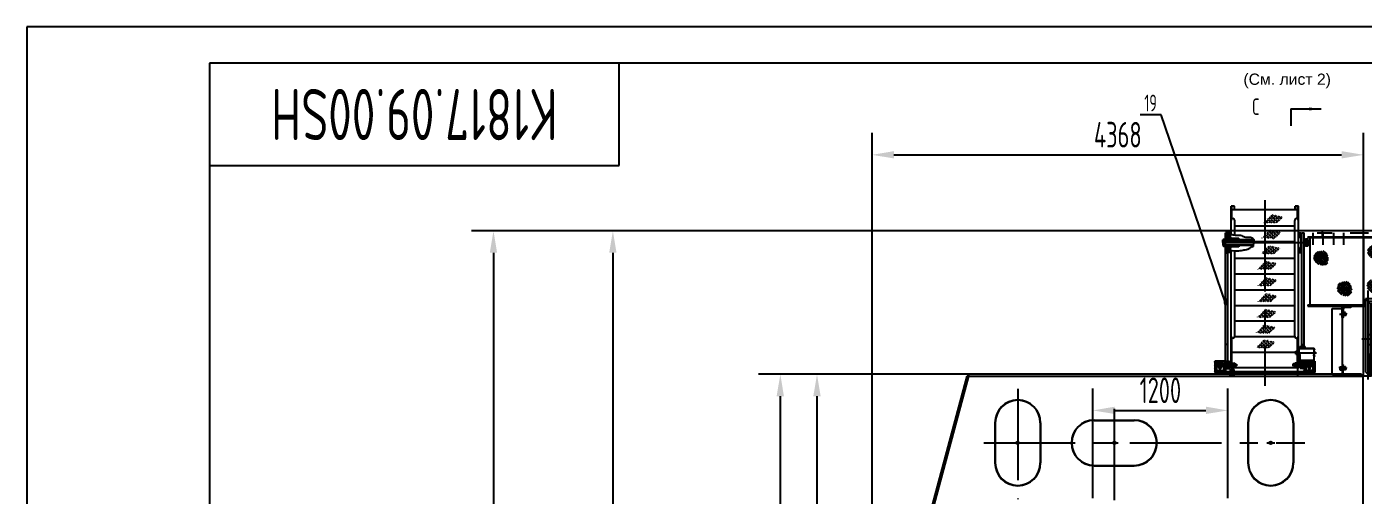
# Model space of a CAD drawing. Header units: millimetres. Extents: x 0 to 27300, y -12741 to 19305.
# Drawn here: x 0 to 11877, y 15140 to 19305 of the extents above; entities that cross this region are included whole.
import ezdxf
from ezdxf.enums import TextEntityAlignment as Align

# ---------------------------------------------------------------- set-up
doc = ezdxf.new("R2010")
doc.units = ezdxf.units.MM
doc.header["$LTSCALE"] = 650
doc.linetypes.add('F', pattern=[0.75, 0.5, -0.25])
doc.linetypes.add('G', pattern=[2, 1.25, -0.25, 0.25, -0.25])
for name, color, linetype in [('01', 7, 'Continuous'), ('02', 1, 'Continuous'), ('02C', 3, 'Continuous'), ('04', 2, 'F'), ('05', 4, 'G'), ('08', 1, 'Continuous'), ('11', 3, 'Continuous')]:
    doc.layers.add(name, color=color, linetype=linetype)
doc.layers.get('04').off()
doc.styles.get("Standard").update_dxf_attribs({"font": 'isocp', "width": 0.707, "bigfont": 'intecad.shx'})
doc.dimstyles.new('INTE', dxfattribs={"dimscale": 65, "dimtxt": 3.5, "dimasz": 3, "dimexe": 3, "dimexo": 0, "dimgap": 1, "dimtad": 1, "dimdsep": 46, "dimtxsty": 'Standard', "dimcen": 0, "dimclrd": 1, "dimclre": 1, "dimclrt": 3, "dimadec": 0, "dimazin": 0, "dimtfac": 1, "dimtmove": 0, "dimatfit": 0, "dimfxl": 1, "dimarcsym": 0})
pattern_1 = [(225, (3993.992, 23813.4416), (-5.388154, 5.388154), [])]
pattern_2 = [(225, (3993.9916, 23813.4416), (-3.5921024, 3.5921024), [])]
pattern_3 = [(315, (3993.9916, 23813.4416), (-1.7960512, -1.7960512), [])]
pattern_4 = [(315, (3993.9916, 23813.4416), (-2.6940768, -2.6940768), [])]
pattern_5 = [(225, (3993.992, 23813.442), (-8.980256, 8.980256), [])]

# ---------------------------------------------------------------- blocks, each defined once
blk = doc.blocks.new('*D422')
at = {"layer": '08', "color": 1, "lineweight": -2}
for p, q in [((8369, 16215), (6502, 16215)), ((6697, 7005), (6697, 16020)), ((8369, 6810), (6502, 6810))]:
    blk.add_line(p, q, dxfattribs=at)
at = {"layer": '08', "color": 1}
for points in [[(6664, 16020), (6729, 16020), (6697, 16215)], [(6664, 7005), (6729, 7005), (6697, 6810)]]:
    blk.add_solid(points, dxfattribs=at)
at = {"layer": 'Defpoints', "color": 0}
for p in [(6697, 16215), (8369, 16215), (8369, 6810)]:
    blk.add_point(p, dxfattribs=at)
at = {"layer": '08', "color": 3, "insert": (6518, 11513), "char_height": 227.5, "attachment_point": 5, "rotation": 90}
blk.add_mtext('9405', dxfattribs=at)
blk = doc.blocks.new('A$C78D047BC')
at = {"ltscale": 1.5}
for p, q in [((0, 33), (127, 33)), ((0, 33), (0, 22)), ((127, 33), (127, 22))]:
    blk.add_line(p, q, dxfattribs=at)
blk = doc.blocks.new('A$C2A0545B7')
at = {"layer": '05', "color": 4, "linetype": 'G'}
blk.add_line((63, 110), (63, 0), dxfattribs=at)
blk.add_blockref('A$C78D047BC', (0, 53))
blk = doc.blocks.new('1116d')
for p, q in [((14277, 9680), (14277, 10276)), ((14320, 9637), (14320, 10276)), ((13215, 9680), (14277, 9680)), ((13215, 9637), (14320, 9637)), ((14320, 9637), (14277, 9680))]:
    blk.add_line(p, q)
at = {"layer": '01', "color": 7, "linetype": 'Continuous'}
for centre, start, end in [((14299, 10276), 0, 180), ((13215, 9659), 90, 270)]:
    blk.add_arc(centre, 21.1, start, end, dxfattribs=at)
at = {"layer": '05', "color": 4, "linetype": 'G'}
for p, q in [((14299, 9561), (14299, 10352)), ((13164, 9659), (14349, 9659)), ((13536, 9714), (13536, 9604)), ((14171, 9714), (14171, 9604))]:
    blk.add_line(p, q, dxfattribs=at)
for p in [(13473, 9658), (14108, 9658)]:
    blk.add_blockref('A$C78D047BC', p)
at = {"layer": '01', "color": 7, "linetype": 'Continuous', "rotation": 90}
blk.add_blockref('A$C2A0545B7', (14353, 9932), dxfattribs=at)
blk = doc.blocks.new('A$C20E85FB4')
at = {"layer": '02', "linetype": 'Continuous', "ltscale": 0.8}
h = blk.add_hatch(dxfattribs=at)
h.set_pattern_fill('ANSI37', color=1, scale=10, style=0)
h.set_pattern_definition([(45, (-11288.267, -1206.898), (-22.45064, 22.45064), []), (135, (-11288.267, -1206.898), (-22.45064, -22.45064), [])])
edge = h.paths.add_edge_path()
edge.add_spline(control_points=[(-3, 135), (2, 175), (18, 299), (289, 230), (252, 29), (146, 8), (52, -12), (19, 59), (5, 103), (-1, 126), (-3, 135)], knot_values=[0, 0, 0, 0, 107.226623, 332.783515, 469.925804, 564.431844, 645.860592, 719.225168, 762.115824, 790.07632, 790.07632, 790.07632, 790.07632], degree=3, periodic=0)
blk = doc.blocks.new('A$C3967371B')
at = {"layer": '04', "xscale": 0.5, "yscale": 0.5, "zscale": 0.5}
blk.add_blockref('A$C20E85FB4', (0, 0), dxfattribs=at)
blk = doc.blocks.new('A$C1FC16D5F')
at = {"layer": '01', "color": 7, "linetype": 'Continuous', "ltscale": 0.8}
for p, q in [((14, 193), (24, 203)), ((14, 193), (14, 190)), ((26, 203), (24, 203)), ((26, 203), (26, 190)), ((32, 203), (34, 203)), ((32, 203), (32, 190)), ((44, 193), (34, 203)), ((44, 193), (44, 190)), ((44, 190), (44, 0)), ((32, 0), (44, 0))]:
    blk.add_line(p, q, dxfattribs=at)
at = {"layer": '05', "color": 4, "linetype": 'G', "ltscale": 0.8}
for p, q in [((0, 152), (60, 152)), ((0, 25), (62, 25))]:
    blk.add_line(p, q, dxfattribs=at)
blk = doc.blocks.new('1111b')
at = {"ltscale": 0.8}
for p, q in [((8839, 9808), (8839, 8588)), ((8845, 9808), (8845, 8588))]:
    blk.add_line(p, q, dxfattribs=at)
at = {"layer": '01'}
for p, q in [((10871, 9808), (8839, 9808)), ((9322, 8588), (9322, 9808)), ((10865, 9198), (10865, 9808)), ((10871, 9198), (10871, 9808)), ((10882, 9198), (9798, 9198)), ((9798, 8588), (9798, 9188)), ((10882, 9188), (9798, 9188)), ((10039, 8588), (10039, 9188)), ((10256, 8588), (10256, 9188)), ((10485, 8588), (10485, 9188)), ((10714, 8588), (10714, 9188)), ((11437, 9198), (10924, 9198)), ((11437, 9188), (10924, 9188)), ((10943, 8588), (10943, 9188)), ((11418, 8588), (11418, 9188)), ((11437, 9188), (11437, 9198)), ((11437, 8588), (8839, 8588)), ((8846, 8582), (8839, 8588)), ((11437, 8582), (8846, 8582)), ((11437, 8582), (11437, 8588))]:
    blk.add_line(p, q, dxfattribs=at)
at = {"layer": '01', "color": 7, "linetype": 'Continuous', "ltscale": 0.8}
for p, q in [((9786, 9811), (9796, 9821)), ((9786, 9811), (9786, 9808)), ((9798, 9821), (9796, 9821)), ((9798, 9821), (9798, 9808)), ((9804, 9821), (9806, 9821)), ((9804, 9821), (9804, 9808)), ((9816, 9811), (9806, 9821)), ((9816, 9811), (9816, 9808))]:
    blk.add_line(p, q, dxfattribs=at)
at = {"layer": '01', "color": 7, "linetype": 'Continuous'}
for p, q in [((8846, 8582), (8846, 9198)), ((9798, 9198), (9798, 9188))]:
    blk.add_line(p, q, dxfattribs=at)
at = {"layer": '05', "color": 4, "linetype": 'G'}
for p, q in [((8868, 9770), (8812, 9770)), ((8863, 9643), (8819, 9643)), ((10096, 9131), (10096, 9271)), ((10185, 9131), (10185, 9271)), ((10731, 9131), (10731, 9271)), ((10820, 9131), (10820, 9271)), ((8863, 8753), (8819, 8753)), ((8884, 8538), (8884, 8673)), ((8973, 8538), (8973, 8673)), ((8868, 8626), (8812, 8626)), ((11119, 8547), (11119, 8654)), ((11208, 8547), (11208, 8654)), ((11303, 8547), (11303, 8654)), ((11392, 8547), (11392, 8654))]:
    blk.add_line(p, q, dxfattribs=at)
at = {"layer": '05'}
for p, q in [((10895, 9538), (10848, 9538)), ((10895, 9449), (10848, 9449))]:
    blk.add_line(p, q, dxfattribs=at)
at = {"layer": '01'}
for p in [(10265, 9566), (9034, 9460), (9492, 9460), (9957, 9327), (10577, 9305), (9853, 8974), (10070, 8974), (10322, 8957), (10527, 8971), (10779, 8955), (11045, 8979), (9034, 8783), (9492, 8783), (9865, 8662), (10082, 8662), (10317, 8655), (10539, 8660), (10774, 8653), (11253, 8706)]:
    blk.add_blockref('A$C3967371B', p, dxfattribs=at)
at = {"layer": '04'}
blk.add_blockref('A$C1FC16D5F', (10839, 9618), dxfattribs=at)
blk = doc.blocks.new('*D426')
at = {"layer": '08', "color": 1, "lineweight": -2}
for p, q in [((8368, 16215), (6828, 16215)), ((7023, 11708), (7023, 16020)), ((7424, 11513), (6828, 11513))]:
    blk.add_line(p, q, dxfattribs=at)
at = {"layer": '08', "color": 1}
for points in [[(6990, 16020), (7055, 16020), (7023, 16215)], [(6990, 11708), (7055, 11708), (7023, 11513)]]:
    blk.add_solid(points, dxfattribs=at)
at = {"layer": 'Defpoints', "color": 0}
for p in [(7023, 16215), (8368, 16215), (7424, 11513)]:
    blk.add_point(p, dxfattribs=at)
at = {"layer": '08', "color": 3, "insert": (6844, 13883), "char_height": 227.5, "attachment_point": 5, "rotation": 90}
blk.add_mtext('4702.5', dxfattribs=at)
blk = doc.blocks.new('*D427')
at = {"layer": '08', "color": 1, "lineweight": -2}
for p, q in [((7512, 13029), (7512, 18361)), ((11880, 16199), (11880, 18361)), ((7707, 18166), (11685, 18166))]:
    blk.add_line(p, q, dxfattribs=at)
at = {"layer": '08', "color": 1}
for points in [[(7707, 18199), (7707, 18134), (7512, 18166)], [(11685, 18199), (11685, 18134), (11880, 18166)]]:
    blk.add_solid(points, dxfattribs=at)
at = {"layer": 'Defpoints', "color": 0}
for p in [(11880, 18166), (11880, 16199), (7512, 13029)]:
    blk.add_point(p, dxfattribs=at)
at = {"layer": '08', "color": 3, "insert": (9696, 18345), "char_height": 227.5, "attachment_point": 5}
blk.add_mtext('4368', dxfattribs=at)
blk = doc.blocks.new('*U229')
at = {"layer": '01'}
for p, q in [((0, 100), (7, 100)), ((0, 100), (0, 0)), ((0, 0), (80, 0)), ((10, 20), (10, 97)), ((77, 10), (20, 10)), ((80, 0), (80, 7))]:
    blk.add_line(p, q, dxfattribs=at)
for centre, radius, start, end in [((7, 97), 3.3, 359.954, 90), ((20, 20), 10, 180, 270), ((77, 7), 3.3, 0, 89.9873)]:
    blk.add_arc(centre, radius, start, end, dxfattribs=at)
blk = doc.blocks.new('*U231')
at = {"layer": '01'}
for p, q in [((-15, 0), (-15, 13)), ((-15, 13), (0, 13)), ((-15, 8), (0, 8)), ((0, 13), (0, 0)), ((0, -13), (0, 0)), ((-15, 0), (-15, -13)), ((-15, -8), (0, -8)), ((-15, -13), (0, -13))]:
    blk.add_line(p, q, dxfattribs=at)
at = {"layer": '05'}
blk.add_line((-16, 0), (1, 0), dxfattribs=at)
blk = doc.blocks.new('*U232')
at = {"layer": '01'}
for p, q in [((-12, 4), (-12, 0)), ((0, 4), (-12, 4)), ((-12, 0), (0, 0)), ((0, 0), (-2, 4)), ((0, 4), (2, 0)), ((0, 4), (12, 4)), ((12, 0), (0, 0)), ((12, 4), (12, 0))]:
    blk.add_line(p, q, dxfattribs=at)
at = {"layer": '05'}
blk.add_line((0, 6), (0, -2), dxfattribs=at)
blk = doc.blocks.new('*U230')
at = {"layer": '01'}
for p, q in [((-10, 0), (-10, 13)), ((-10, 13), (0, 13)), ((0, 8), (-10, 8)), ((-10, 0), (-10, -13)), ((0, 13), (0, 0)), ((0, 8), (45, 8)), ((0, -13), (0, 0)), ((6, 8), (6, 0)), ((6, -8), (6, 0)), ((45, 8), (45, 0)), ((45, -8), (45, 0)), ((0, -8), (-10, -8)), ((-10, -13), (0, -13)), ((0, -8), (45, -8))]:
    blk.add_line(p, q, dxfattribs=at)
at = {"layer": '02'}
for p, q in [((45, 6), (6, 6)), ((45, -6), (6, -6))]:
    blk.add_line(p, q, dxfattribs=at)
at = {"layer": '05'}
blk.add_line((-13, 0), (49, 0), dxfattribs=at)
blk = doc.blocks.new('A$C68687140')
at = {"layer": '01'}
for p, q in [((62, 119), (62, 125)), ((62, 125), (70, 125)), ((78, 125), (70, 125)), ((78, 119), (78, 125))]:
    blk.add_line(p, q, dxfattribs=at)
at = {"layer": '01', "color": 7, "linetype": 'Continuous'}
for p, q in [((19, 90), (603, 90)), ((19, 0), (19, 90)), ((603, 90), (603, 0)), ((603, 0), (19, 0))]:
    blk.add_line(p, q, dxfattribs=at)
at = {"layer": '02'}
for p, q in [((64, 125), (64, 86)), ((76, 125), (76, 86))]:
    blk.add_line(p, q, dxfattribs=at)
at = {"layer": '05'}
blk.add_line((70, 67), (70, 129), dxfattribs=at)
at = {"layer": '05', "color": 4, "linetype": 'G'}
for p, q in [((70, 111), (70, 79)), ((552, 111), (552, 79)), ((552, 111), (552, 79))]:
    blk.add_line(p, q, dxfattribs=at)
at = {"layer": '04', "xscale": -1}
for name, p, rotation in [('*U229', (0, 90), 270), ('*U230', (552, 80), 270), ('*U231', (552, 104), 90)]:
    blk.add_blockref(name, p, dxfattribs=dict(at, rotation=rotation))
at = {"layer": '04'}
for name, p, rotation in [('*U231', (70, 104), 270), ('*U229', (622, 90), 90)]:
    blk.add_blockref(name, p, dxfattribs=dict(at, rotation=rotation))
blk.add_blockref('*U232', (70, 100), dxfattribs=at)
at = {"layer": '04', "xscale": -1}
blk.add_blockref('*U232', (552, 100), dxfattribs=at)
blk = doc.blocks.new('*D431')
at = {"layer": '08', "color": 1, "lineweight": -2}
for p, q in [((11513, 17490), (5014, 17490)), ((5209, 17295), (5209, 5730)), ((11915, 5535), (5014, 5535))]:
    blk.add_line(p, q, dxfattribs=at)
at = {"layer": '08', "color": 1}
for points in [[(5176, 17295), (5241, 17295), (5209, 17490)], [(5176, 5730), (5241, 5730), (5209, 5535)]]:
    blk.add_solid(points, dxfattribs=at)
at = {"layer": 'Defpoints', "color": 0}
for p in [(11513, 17490), (5209, 5535), (11915, 5535)]:
    blk.add_point(p, dxfattribs=at)
at = {"layer": '08', "color": 3, "insert": (5030, 11513), "char_height": 227.5, "attachment_point": 5, "rotation": 90}
blk.add_mtext('11954.6', dxfattribs=at)
blk = doc.blocks.new('*D432')
at = {"layer": '08', "color": 1, "lineweight": -2}
for p, q in [((11254, 17490), (3953, 17490)), ((4148, 17295), (4148, 4602)), ((17338, 4407), (3953, 4407))]:
    blk.add_line(p, q, dxfattribs=at)
at = {"layer": '08', "color": 1}
for points in [[(4115, 17295), (4180, 17295), (4148, 17490)], [(4115, 4602), (4180, 4602), (4148, 4407)]]:
    blk.add_solid(points, dxfattribs=at)
at = {"layer": 'Defpoints', "color": 0}
for p in [(11254, 17490), (4148, 4407), (17338, 4407)]:
    blk.add_point(p, dxfattribs=at)
at = {"layer": '08', "color": 3, "insert": (3969, 10948), "char_height": 227.5, "attachment_point": 5, "rotation": 90}
blk.add_mtext('13083.3', dxfattribs=at)
blk = doc.blocks.new('WERWE')
at = {"layer": '02', "linetype": 'Continuous'}
h = blk.add_hatch(dxfattribs=at)
h.set_pattern_fill('ANGLE', color=1, scale=80, angle=45, style=0)
h.set_pattern_definition([(315, (4485.582, 25289.526), (-15.55635, -15.55635), [16, -6]), (225, (4485.582, 25289.526), (-15.55635, 15.55635), [16, -6])])
h.paths.add_polyline_path([(7910, 22266), (7976, 22336), (8083, 22313), (8019, 22258)])
h = blk.add_hatch(dxfattribs=at)
h.set_pattern_fill('ANGLE', color=1, scale=80, angle=45, style=0)
h.set_pattern_definition([(315, (4466.054, 25152.917), (-15.55635, -15.55635), [16, -6]), (225, (4466.054, 25152.917), (-15.55635, 15.55635), [16, -6])])
h.paths.add_polyline_path([(7891, 22129), (7957, 22200), (8063, 22177), (8000, 22121)])
h = blk.add_hatch(dxfattribs=at)
h.set_pattern_fill('ANGLE', color=1, scale=80, angle=45, style=0)
h.set_pattern_definition([(315, (4459.544, 25013.056), (-15.55635, -15.55635), [16, -6]), (225, (4459.544, 25013.056), (-15.55635, 15.55635), [16, -6])])
h.paths.add_polyline_path([(7884, 21989), (7950, 22060), (8057, 22037), (7993, 21982)])
h = blk.add_hatch(dxfattribs=at)
h.set_pattern_fill('ANGLE', color=1, scale=80, angle=45, style=0)
h.set_pattern_definition([(315, (4430.252, 24876.447), (-15.55635, -15.55635), [16, -6]), (225, (4430.252, 24876.447), (-15.55635, 15.55635), [16, -6])])
h.paths.add_polyline_path([(7855, 21852), (7921, 21923), (8027, 21900), (7964, 21845)])
h = blk.add_hatch(dxfattribs=at)
h.set_pattern_fill('ANGLE', color=1, scale=80, angle=45, style=0)
h.set_pattern_definition([(315, (4431.88, 24730.08), (-15.55635, -15.55635), [16, -6]), (225, (4431.88, 24730.08), (-15.55635, 15.55635), [16, -6])])
h.paths.add_polyline_path([(7857, 21706), (7922, 21777), (8029, 21754), (7966, 21699)])
h = blk.add_hatch(dxfattribs=at)
h.set_pattern_fill('ANGLE', color=1, scale=80, angle=45, style=0)
h.set_pattern_definition([(315, (4432.593, 24588.06), (-15.55635, -15.55635), [16, -6]), (225, (4432.593, 24588.06), (-15.55635, 15.55635), [16, -6])])
h.paths.add_polyline_path([(7857, 21564), (7923, 21635), (8030, 21612), (7966, 21557)])
h = blk.add_hatch(dxfattribs=at)
h.set_pattern_fill('ANGLE', color=1, scale=80, angle=45, style=0)
h.set_pattern_definition([(315, (4426.056, 24447.766), (-15.55635, -15.55635), [16, -6]), (225, (4426.056, 24447.766), (-15.55635, 15.55635), [16, -6])])
h.paths.add_polyline_path([(7851, 21424), (7917, 21495), (8023, 21472), (7960, 21416)])
h = blk.add_hatch(dxfattribs=at)
h.set_pattern_fill('ANGLE', color=1, scale=80, angle=45, style=0)
h.set_pattern_definition([(315, (4417.92, 24308.717), (-15.55635, -15.55635), [16, -6]), (225, (4417.92, 24308.717), (-15.55635, 15.55635), [16, -6])])
h.paths.add_polyline_path([(7843, 21285), (7908, 21356), (8015, 21333), (7952, 21277)])
h = blk.add_hatch(dxfattribs=at)
h.set_pattern_fill('ANGLE', color=1, scale=80, angle=45, style=0)
h.set_pattern_definition([(315, (4414.665, 24176.987), (-15.55635, -15.55635), [16, -6]), (225, (4414.665, 24176.987), (-15.55635, 15.55635), [16, -6])])
h.paths.add_polyline_path([(7839, 21153), (7905, 21224), (8012, 21201), (7948, 21145)])
at = {"layer": '08'}
h = blk.add_hatch(dxfattribs=at)
h.set_pattern_fill('ANSI31', color=256, scale=4, style=0)
h.set_pattern_definition([(315, (3993.992, 23813.442), (-8.980256, -8.980256), [])])
h.paths.add_polyline_path([(7589, 21995), (7588, 21994), (7587, 21994), (7586, 21994), (7585, 21994), (7584, 21994), (7582, 21994), (7581, 21995), (7580, 21995), (7576, 21997), (7569, 21994), (7569, 22068), (7589, 22068)])
h.paths.add_polyline_path([(7569, 22172), (7589, 22172), (7589, 22104), (7569, 22104), (7569, 22116)])
h = blk.add_hatch(dxfattribs=at)
h.set_pattern_fill('ANSI31', color=256, scale=4, angle=90, style=0)
h.set_pattern_definition(pattern_5)
h.paths.add_polyline_path([(7823, 22104), (7589, 22104), (7589, 22111), (7823, 22111)])
h = blk.add_hatch(dxfattribs=at)
h.set_pattern_fill('ANGLE', color=256, scale=2.4, angle=45, style=0)
h.set_pattern_definition([(315, (3993.992, 23813.442), (-11.85394, -11.85394), [12.192, -4.572]), (225, (3993.992, 23813.442), (-11.85394, 11.85394), [12.192, -4.572])])
h.paths.add_polyline_path([(7677, 22061), (7677, 22050), (7623, 22050, 0.414214), (7613, 22040), (7613, 22000), (7593, 22000), (7593, 22061)])
h.paths.add_polyline_path([(7623, 22122), (7677, 22122), (7677, 22111), (7593, 22111), (7593, 22172), (7613, 22172), (7613, 22132, 0.414214)])
h = blk.add_hatch(dxfattribs=at)
h.set_pattern_fill('ANSI31', color=256, scale=1.2, style=0)
h.set_pattern_definition(pattern_4)
h.paths.add_polyline_path([(7687, 22050), (7677, 22050), (7677, 22061), (7687, 22061)])
h.paths.add_polyline_path([(7687, 22111), (7677, 22111), (7677, 22122), (7687, 22122)])
h = blk.add_hatch(dxfattribs=at)
h.set_pattern_fill('ANSI31', color=256, scale=4, angle=90, style=0)
h.set_pattern_definition(pattern_5)
h.paths.add_polyline_path([(7818, 22061), (7589, 22061), (7589, 22068), (7819, 22068, 0.016413), (7818, 22063, 0.02534)])
h = blk.add_hatch(dxfattribs=at)
h.set_pattern_fill('ANSI31', color=256, scale=2.4, angle=90, style=0)
h.set_pattern_definition(pattern_1)
h.paths.add_polyline_path([(7619, 21216), (7627, 21216), (7627, 21009), (7619, 21009)])
h = blk.add_hatch(dxfattribs=at)
h.set_pattern_fill('ANSI31', color=256, scale=2.4, angle=90, style=0)
h.set_pattern_definition(pattern_1)
h.paths.add_polyline_path([(8218, 21108), (8210, 21108), (8210, 21216), (8218, 21216)])
h = blk.add_hatch(dxfattribs=at)
h.set_pattern_fill('ANSI31', color=256, scale=3, angle=90, style=0)
h.set_pattern_definition([(225, (9981.138, 24643.396), (-6.735192, 6.735192), [])])
h.paths.add_polyline_path([(7483, 21027, 0.414214), (7478, 21022), (7478, 20942, 0.414214), (7483, 20937), (7516, 20937, -0.414214), (7521, 20932), (7473, 20932), (7473, 21032), (7521, 21032, -0.414214), (7516, 21027)])
h.paths.add_polyline_path([(7526, 21027, -0.414214), (7521, 21032), (7569, 21032), (7569, 20932), (7521, 20932, -0.414214), (7526, 20937), (7559, 20937, 0.414214), (7564, 20942), (7564, 21022, 0.414214), (7559, 21027)])
h = blk.add_hatch(dxfattribs=at)
h.set_pattern_fill('ANSI31', color=256, scale=2.4, angle=90, style=0)
h.set_pattern_definition(pattern_1)
h.paths.add_polyline_path([(7605, 20967), (7569, 20967), (7569, 20999, -0.414214), (7573, 20995), (7573, 20975, 0.414214), (7577, 20971), (7601, 20971, -0.414214)])
h.paths.add_polyline_path([(7573, 21003, -0.414214), (7569, 20999), (7569, 21032), (7605, 21032, -0.414214), (7601, 21028), (7577, 21028, 0.414214), (7573, 21024)])
h = blk.add_hatch(dxfattribs=at)
h.set_pattern_fill('ANSI31', color=256, scale=2.4, angle=90, style=0)
h.set_pattern_definition(pattern_1)
h.paths.add_polyline_path([(8210, 20989), (8218, 20989), (8218, 20974), (8210, 20974)])
h.paths.add_polyline_path([(8218, 21009), (8210, 21009), (8210, 21010), (8210, 21108), (8218, 21108)])
h = blk.add_hatch(dxfattribs=at)
h.set_pattern_fill('ANSI31', color=256, scale=1.6, angle=90, style=0)
h.set_pattern_definition(pattern_2)
h.paths.add_polyline_path([(8267, 20967), (8231, 20967, -0.414214), (8235, 20971), (8259, 20971, 0.414214), (8263, 20975), (8263, 20995, -0.414214), (8267, 20999)])
h.paths.add_polyline_path([(8267, 20999, -0.414214), (8263, 21003), (8263, 21024, 0.414214), (8259, 21028), (8235, 21028, -0.414214), (8231, 21032), (8267, 21032)])
h = blk.add_hatch(dxfattribs=at)
h.set_pattern_fill('ANSI31', color=256, scale=3, angle=90, style=0)
h.set_pattern_definition([(315, (5854.947, 24643.396), (6.735192, 6.735192), [])])
h.paths.add_polyline_path([(8320, 21027, -0.414214), (8315, 21032), (8363, 21032), (8363, 20932), (8315, 20932, -0.414214), (8320, 20937), (8353, 20937, 0.414214), (8358, 20942), (8358, 21022, 0.414214), (8353, 21027)])
h.paths.add_polyline_path([(8277, 21027, 0.414214), (8272, 21022), (8272, 20942, 0.414214), (8277, 20937), (8310, 20937, -0.414214), (8315, 20932), (8267, 20932), (8267, 21032), (8315, 21032, -0.414214), (8310, 21027)])
h = blk.add_hatch(dxfattribs=at)
h.set_pattern_fill('ANSI31', color=256, scale=0.8, style=0)
h.set_pattern_definition(pattern_3)
h.paths.add_polyline_path([(7521, 20981, -0.414214), (7517, 20985), (7521, 20985)])
h.paths.add_polyline_path([(7521, 20981), (7521, 20985), (7525, 20985, -0.414214)])
h.paths.add_polyline_path([(7525, 20985), (7521, 20985), (7521, 20989, -0.414214)])
h.paths.add_polyline_path([(7521, 20985), (7517, 20985, -0.414214), (7521, 20989)])
h = blk.add_hatch(dxfattribs=at)
h.set_pattern_fill('ANSI31', color=256, scale=0.8, style=0)
h.set_pattern_definition(pattern_3)
h.paths.add_polyline_path([(7521, 20971, -0.414214), (7517, 20975), (7521, 20975)])
h.paths.add_polyline_path([(7521, 20975), (7525, 20975, -0.414214), (7521, 20971)])
h.paths.add_polyline_path([(7521, 20979, -0.414214), (7525, 20975), (7521, 20975)])
h.paths.add_polyline_path([(7521, 20975), (7517, 20975, -0.414214), (7521, 20979)])
h = blk.add_hatch(dxfattribs=at)
h.set_pattern_fill('ANSI31', color=256, scale=1.6, style=0)
h.set_pattern_definition([(315, (3993.9916, 23813.4416), (-3.5921024, -3.5921024), [])])
h.paths.add_polyline_path([(7617, 20932), (7584, 20932), (7584, 20932), (7584, 20933), (7584, 20933), (7584, 20933), (7584, 20934), (7584, 20934), (7584, 20934), (7584, 20934), (7584, 20935), (7584, 20935), (7584, 20935), (7584, 20935), (7584, 20935), (7584, 20936), (7584, 20936), (7584, 20936), (7584, 20936), (7584, 20936), (7584, 20937), (7584, 20937), (7584, 20937), (7584, 20937), (7584, 20938), (7584, 20938), (7584, 20938), (7584, 20938), (7584, 20938), (7584, 20938), (7584, 20938), (7584, 20939), (7584, 20939), (7584, 20939), (7584, 20939), (7584, 20940), (7584, 20940), (7584, 20940), (7584, 20940), (7584, 20941), (7584, 20941), (7584, 20941), (7584, 20942), (7617, 20942)])
h.paths.add_polyline_path([(7674, 20938), (7674, 20937), (7674, 20937), (7674, 20937), (7674, 20937), (7674, 20937), (7674, 20937), (7674, 20936), (7674, 20936), (7674, 20936), (7674, 20936), (7674, 20935), (7674, 20935), (7674, 20935), (7674, 20935), (7674, 20935), (7674, 20934), (7674, 20934), (7674, 20934), (7674, 20934), (7674, 20934), (7674, 20933), (7674, 20933), (7674, 20933), (7674, 20932), (7674, 20932), (7637, 20932), (7637, 20942), (7674, 20942), (7674, 20941), (7674, 20941), (7674, 20941), (7674, 20940), (7674, 20940), (7674, 20940), (7674, 20940), (7674, 20940), (7674, 20939), (7674, 20939), (7674, 20939), (7674, 20939), (7674, 20939), (7674, 20938), (7674, 20938), (7674, 20938)])
h = blk.add_hatch(dxfattribs=at)
h.set_pattern_fill('ANSI31', color=256, scale=1.2, style=0)
h.set_pattern_definition(pattern_4)
h.paths.add_polyline_path([(7616, 20987), (7616, 20982), (7600, 20982), (7600, 20987)])
h.paths.add_polyline_path([(7616, 21017), (7616, 21012), (7600, 21012), (7600, 21017)])
h = blk.add_hatch(dxfattribs=at)
h.set_pattern_fill('ANSI31', color=256, scale=1.6, angle=90, style=0)
h.set_pattern_definition(pattern_2)
h.paths.add_polyline_path([(7617, 20916), (7602, 20916), (7602, 20932), (7617, 20932), (7617, 20924)])
h.paths.add_polyline_path([(7619, 20916), (7617, 20916), (7617, 20924), (7619, 20922)])
h.paths.add_polyline_path([(7637, 20916), (7635, 20916), (7635, 20922), (7637, 20924)])
h.paths.add_polyline_path([(7652, 20916), (7637, 20916), (7637, 20924), (7637, 20932), (7652, 20932)])
h = blk.add_hatch(dxfattribs=at)
h.set_pattern_fill('ANSI31', color=256, scale=2.4, angle=90, style=0)
h.set_pattern_definition(pattern_1)
h.paths.add_polyline_path([(7627, 20974), (7619, 20974), (7619, 20989), (7627, 20989), (7627, 20989)])
h = blk.add_hatch(dxfattribs=at)
h.set_pattern_fill('ANSI31', color=256, scale=1.2, style=0)
h.set_pattern_definition(pattern_4)
h.paths.add_polyline_path([(8220, 20982), (8220, 20987), (8236, 20987), (8236, 20982)])
h.paths.add_polyline_path([(8236, 21017), (8236, 21012), (8220, 21012), (8220, 21017)])
h = blk.add_hatch(dxfattribs=at)
h.set_pattern_fill('ANSI31', color=256, scale=0.8, style=0)
h.set_pattern_definition(pattern_3)
h.paths.add_polyline_path([(8315, 20971, -0.414214), (8311, 20975), (8315, 20975)])
h.paths.add_polyline_path([(8315, 20971), (8315, 20975), (8319, 20975, -0.414214)])
h.paths.add_polyline_path([(8319, 20975), (8315, 20975), (8315, 20979, -0.414214)])
h.paths.add_polyline_path([(8315, 20975), (8311, 20975, -0.414214), (8315, 20979)])
h.paths.add_polyline_path([(8315, 20981, -0.414214), (8311, 20985), (8315, 20985)])
h.paths.add_polyline_path([(8315, 20981), (8315, 20985), (8319, 20985, -0.414214)])
h.paths.add_polyline_path([(8319, 20985), (8315, 20985), (8315, 20989, -0.414214)])
h.paths.add_polyline_path([(8315, 20985), (8311, 20985, -0.414214), (8315, 20989)])
at = {"layer": '01'}
for p, q in [((7619, 22283), (7619, 22410)), ((7649, 22410), (7619, 22410)), ((7627, 22297), (7627, 22410)), ((8210, 22378), (7627, 22378)), ((7649, 22378), (7649, 22410)), ((8218, 22410), (8187, 22410)), ((8187, 22378), (8187, 22410)), ((8210, 22297), (8210, 22410)), ((8218, 21009), (8218, 22410)), ((7619, 22157), (7619, 22283)), ((7652, 22151), (7652, 22283)), ((8184, 22233), (7652, 22233)), ((8184, 21254), (8184, 22283)), ((7547, 22086), (7547, 22110)), ((7551, 22116), (7569, 22116)), ((7551, 22104), (7569, 22104)), ((7569, 20932), (7569, 22172)), ((7589, 22172), (7569, 22172)), ((7569, 22116), (7569, 22086)), ((7569, 22104), (7826, 22104)), ((7589, 22104), (7589, 22172)), ((7823, 22111), (7589, 22111)), ((7593, 22111), (7593, 22172)), ((7613, 22172), (7593, 22172)), ((7613, 22132), (7613, 22172)), ((7687, 22122), (7623, 22122)), ((7677, 22122), (7677, 22111)), ((7687, 22122), (7687, 22111)), ((8223, 22132), (8223, 22172)), ((8223, 22172), (8243, 22172)), ((8243, 22111), (8243, 22172)), ((8243, 22000), (8243, 22111)), ((8247, 21164), (8247, 22172)), ((8247, 22172), (8267, 22172)), ((8267, 21164), (8267, 22172)), ((8279, 22114), (8267, 22114)), ((8279, 22086), (8267, 22093)), ((8279, 22116), (8279, 22086)), ((8297, 22116), (8279, 22116)), ((8297, 22104), (8279, 22104)), ((8302, 22086), (8302, 22110)), ((8302, 22104), (8315, 22104)), ((8319, 22100), (8315, 22104)), ((8315, 22068), (8315, 22104)), ((8319, 22100), (8319, 22086)), ((7547, 22086), (7547, 22062)), ((7551, 22068), (7569, 22068)), ((7551, 22056), (7569, 22056)), ((7569, 22056), (7569, 22086)), ((7569, 22068), (7819, 22068)), ((7589, 21032), (7589, 22068)), ((7818, 22061), (7589, 22061)), ((7593, 22000), (7593, 22061)), ((7613, 22000), (7593, 22000)), ((7613, 22000), (7613, 22040)), ((7619, 21009), (7619, 22016)), ((7687, 22050), (7623, 22050)), ((7652, 21254), (7652, 22014)), ((7677, 22061), (7677, 22050)), ((7687, 22061), (7687, 22050)), ((8184, 22092), (7826, 22092)), ((8223, 22000), (8223, 22040)), ((8223, 22000), (8243, 22000)), ((8267, 22086), (8279, 22079)), ((8279, 22058), (8267, 22058)), ((8279, 22056), (8279, 22086)), ((8297, 22068), (8279, 22068)), ((8297, 22056), (8279, 22056)), ((8302, 22086), (8302, 22062)), ((8302, 22068), (8315, 22068)), ((8315, 22068), (8319, 22072)), ((8319, 22072), (8319, 22086)), ((8184, 21946), (7652, 21946)), ((8184, 21807), (7652, 21807)), ((8184, 21665), (7652, 21665)), ((8184, 21525), (7652, 21525)), ((8184, 21387), (7652, 21387)), ((7589, 21182), (7569, 21182)), ((7627, 21216), (7619, 21216)), ((7627, 20974), (7627, 21239)), ((8185, 21249), (7651, 21249)), ((8210, 20974), (8210, 21239)), ((8210, 21216), (8218, 21216)), ((8221, 21148), (8355, 21148)), ((8221, 21148), (8221, 21099)), ((8221, 21144), (8225, 21144)), ((8225, 21144), (8355, 21144)), ((8230, 21148), (8230, 21164)), ((8230, 21164), (8278, 21164)), ((8242, 21148), (8242, 21164)), ((8247, 21182), (8267, 21182)), ((8266, 21148), (8266, 21164)), ((8278, 21148), (8278, 21164)), ((8355, 21148), (8355, 21032)), ((8355, 21142), (8357, 21142)), ((8361, 21143), (8357, 21143)), ((8357, 21143), (8357, 21137)), ((8361, 21137), (8361, 21143)), ((7569, 21032), (7473, 21032)), ((7473, 21032), (7473, 20932)), ((7516, 21027), (7483, 21027)), ((7559, 21027), (7526, 21027)), ((7569, 21032), (7605, 21032)), ((7569, 21032), (7569, 20932)), ((7573, 21024), (7573, 21003)), ((7577, 21028), (7601, 21028)), ((7589, 21025), (7600, 21025)), ((7589, 21013), (7589, 21025)), ((7600, 20973), (7600, 21025)), ((7605, 21032), (7605, 21032)), ((7619, 21024), (7616, 21024)), ((7616, 21009), (7616, 21024)), ((8194, 21109), (7627, 21109)), ((8194, 21121), (8209, 21121)), ((8194, 21096), (8194, 21121)), ((8194, 21096), (8210, 21096)), ((8217, 21131), (8221, 21131)), ((8229, 21095), (8218, 21101)), ((8229, 21070), (8218, 21077)), ((8229, 21040), (8218, 21033)), ((8218, 21024), (8220, 21024)), ((8220, 21009), (8220, 21024)), ((8221, 21035), (8221, 21032)), ((8267, 21032), (8221, 21032)), ((8229, 21040), (8355, 21040)), ((8230, 21092), (8230, 21042)), ((8231, 21032), (8231, 21032)), ((8259, 21028), (8235, 21028)), ((8247, 21025), (8236, 21025)), ((8236, 20973), (8236, 21025)), ((8247, 21013), (8247, 21025)), ((8263, 21024), (8263, 21003)), ((8267, 21032), (8363, 21032)), ((8267, 21032), (8267, 20932)), ((8277, 21027), (8310, 21027)), ((8320, 21027), (8353, 21027)), ((8355, 21137), (8357, 21138)), ((8357, 21137), (8355, 21136)), ((8355, 21132), (8357, 21132)), ((8355, 21120), (8361, 21120)), ((8355, 21096), (8361, 21096)), ((8355, 21079), (8355, 21088)), ((8355, 21084), (8357, 21084)), ((8357, 21079), (8355, 21080)), ((8355, 21079), (8357, 21078)), ((8355, 21074), (8357, 21074)), ((8355, 21055), (8355, 21040)), ((8361, 21140), (8357, 21140)), ((8357, 21132), (8357, 21137)), ((8361, 21134), (8357, 21134)), ((8361, 21132), (8357, 21132)), ((8357, 21085), (8357, 21079)), ((8361, 21085), (8357, 21085)), ((8361, 21082), (8357, 21082)), ((8357, 21074), (8357, 21079)), ((8361, 21076), (8357, 21076)), ((8361, 21074), (8357, 21074)), ((8361, 21137), (8361, 21132)), ((8363, 21118), (8361, 21120)), ((8361, 21096), (8361, 21120)), ((8361, 21096), (8363, 21098)), ((8361, 21079), (8361, 21085)), ((8361, 21079), (8361, 21074)), ((8363, 21098), (8363, 21118)), ((8363, 21032), (8363, 20932)), ((7569, 20932), (7473, 20932)), ((7478, 21022), (7478, 20942)), ((7483, 20937), (7516, 20937)), ((7552, 21015), (7490, 21015)), ((7490, 21015), (7490, 20949)), ((7490, 20949), (7552, 20949)), ((7498, 20997), (7498, 20993)), ((7498, 20997), (7544, 20997)), ((7511, 20980), (7498, 20993)), ((7498, 20993), (7544, 20993)), ((7510, 21002), (7502, 21002)), ((7502, 21002), (7502, 20997)), ((7503, 21006), (7506, 21008)), ((7503, 21006), (7517, 21006)), ((7503, 21006), (7503, 21002)), ((7505, 21002), (7505, 20997)), ((7510, 21008), (7506, 21008)), ((7510, 21008), (7515, 21008)), ((7510, 21002), (7518, 21002)), ((7511, 20980), (7517, 20980)), ((7511, 20975), (7511, 20980)), ((7517, 21006), (7515, 21008)), ((7515, 21002), (7515, 20997)), ((7517, 21006), (7517, 21002)), ((7517, 20985), (7517, 20975)), ((7518, 21002), (7518, 20997)), ((7521, 20932), (7521, 20932)), ((7521, 20932), (7521, 20932)), ((7532, 21002), (7524, 21002)), ((7524, 21002), (7524, 20997)), ((7525, 21006), (7528, 21008)), ((7539, 21006), (7525, 21006)), ((7525, 21006), (7525, 21002)), ((7525, 20985), (7525, 20975)), ((7525, 20980), (7531, 20980)), ((7559, 20937), (7526, 20937)), ((7527, 21002), (7527, 20997)), ((7532, 21008), (7528, 21008)), ((7531, 20980), (7544, 20993)), ((7531, 20975), (7531, 20980)), ((7532, 21008), (7537, 21008)), ((7532, 21002), (7540, 21002)), ((7539, 21006), (7537, 21008)), ((7537, 21002), (7537, 20997)), ((7539, 21006), (7539, 21002)), ((7540, 21002), (7540, 20997)), ((7544, 20997), (7544, 20993)), ((7552, 21015), (7552, 20949)), ((7564, 21022), (7564, 20942)), ((7569, 20999), (7569, 20999)), ((7569, 20999), (7569, 20999)), ((7569, 20996), (7569, 20996)), ((7569, 20992), (7569, 20992)), ((7569, 20967), (7605, 20967)), ((7569, 20942), (8267, 20942)), ((7569, 20932), (7617, 20932)), ((7573, 20975), (7573, 20995)), ((7577, 20971), (7601, 20971)), ((7584, 21015), (7586, 21017)), ((7584, 20984), (7584, 21015)), ((7584, 20984), (7586, 20982)), ((7586, 21017), (7589, 21017)), ((7586, 20982), (7589, 20982)), ((7589, 20973), (7589, 21013)), ((7589, 21012), (7616, 21012)), ((7589, 20987), (7616, 20987)), ((7589, 20973), (7600, 20973)), ((7600, 21017), (7616, 21017)), ((7600, 20982), (7616, 20982)), ((7602, 20932), (7602, 20916)), ((7602, 20916), (7652, 20916)), ((7605, 20967), (7605, 20967)), ((7605, 20967), (7605, 20967)), ((7610, 20956), (7610, 20947)), ((7610, 20947), (7627, 20947)), ((7614, 21012), (7614, 21012)), ((7614, 21012), (7614, 20987)), ((7614, 20987), (7614, 20987)), ((7627, 20959), (7614, 20959)), ((7616, 20974), (7616, 20989)), ((8220, 20974), (7616, 20974)), ((7616, 20942), (7616, 20947)), ((7617, 21009), (7617, 21009)), ((7617, 21009), (7627, 21009)), ((7617, 20989), (7617, 20989)), ((7617, 20989), (7627, 20989)), ((7617, 20956), (7617, 20947)), ((7617, 20942), (7617, 20924)), ((7619, 20922), (7617, 20924)), ((7617, 20924), (7637, 20924)), ((7619, 20974), (7619, 20989)), ((7619, 20974), (7619, 20989)), ((7619, 20922), (7619, 20916)), ((7619, 20922), (7627, 20922)), ((7627, 20947), (7624, 20942)), ((7627, 21010), (7632, 21010)), ((7627, 20999), (7627, 21010)), ((7632, 20999), (7627, 21002)), ((7627, 20999), (7632, 20997)), ((7627, 20999), (7627, 20989)), ((7627, 20989), (7632, 20989)), ((7627, 20959), (7640, 20959)), ((7643, 20947), (7627, 20947)), ((7627, 20942), (7630, 20947)), ((7634, 20922), (7627, 20922)), ((7632, 21016), (7647, 21016)), ((7632, 20999), (7632, 21016)), ((7632, 21010), (7632, 20999)), ((7632, 21009), (7647, 21009)), ((7632, 20999), (7632, 20983)), ((7632, 20989), (7632, 20999)), ((7632, 20989), (7647, 20989)), ((7632, 20983), (7647, 20983)), ((7634, 20922), (7637, 20924)), ((7635, 20922), (7635, 20916)), ((7637, 20956), (7637, 20947)), ((7637, 20942), (7637, 20924)), ((7637, 20932), (8267, 20932)), ((7638, 20942), (7638, 20947)), ((7643, 20956), (7643, 20947)), ((7650, 21013), (7650, 20999)), ((7650, 21009), (7662, 21009)), ((7650, 20986), (7650, 20999)), ((7650, 20989), (7662, 20989)), ((7652, 20932), (7652, 20916)), ((7662, 21009), (7664, 21007)), ((7662, 21009), (7662, 20989)), ((7662, 20989), (7664, 20991)), ((7664, 20991), (7664, 21007)), ((8174, 21009), (8172, 21007)), ((8172, 20991), (8172, 21007)), ((8174, 20989), (8172, 20991)), ((8187, 21009), (8174, 21009)), ((8174, 21009), (8174, 20989)), ((8187, 20989), (8174, 20989)), ((8184, 20932), (8184, 20916)), ((8234, 20916), (8184, 20916)), ((8187, 21013), (8187, 20999)), ((8187, 20986), (8187, 20999)), ((8205, 21016), (8189, 21016)), ((8205, 21009), (8189, 21009)), ((8205, 20989), (8189, 20989)), ((8205, 20983), (8189, 20983)), ((8205, 20999), (8205, 21016)), ((8210, 21010), (8205, 21010)), ((8205, 21010), (8205, 20999)), ((8205, 20999), (8210, 21002)), ((8205, 20999), (8205, 20983)), ((8205, 20989), (8205, 20999)), ((8210, 20999), (8205, 20997)), ((8210, 20989), (8205, 20989)), ((8210, 20999), (8210, 21010)), ((8220, 21009), (8210, 21009)), ((8210, 20999), (8210, 20989)), ((8220, 20989), (8210, 20989)), ((8218, 20974), (8218, 20989)), ((8218, 20974), (8218, 20989)), ((8218, 20974), (8218, 20989)), ((8267, 20932), (8219, 20932)), ((8236, 21017), (8220, 21017)), ((8247, 21012), (8220, 21012)), ((8220, 21009), (8220, 21009)), ((8220, 20989), (8220, 20989)), ((8220, 20974), (8220, 20989)), ((8247, 20987), (8220, 20987)), ((8236, 20982), (8220, 20982)), ((8222, 21012), (8222, 21012)), ((8222, 21012), (8222, 20987)), ((8222, 20987), (8222, 20987)), ((8231, 20967), (8231, 20967)), ((8231, 20967), (8231, 20967)), ((8267, 20967), (8231, 20967)), ((8234, 20932), (8234, 20916)), ((8259, 20971), (8235, 20971)), ((8247, 20973), (8236, 20973)), ((8250, 21017), (8247, 21017)), ((8247, 20973), (8247, 21013)), ((8250, 20982), (8247, 20982)), ((8252, 21015), (8250, 21017)), ((8252, 20984), (8250, 20982)), ((8252, 20984), (8252, 21015)), ((8263, 20975), (8263, 20995)), ((8267, 20999), (8267, 20999)), ((8267, 20999), (8267, 20999)), ((8267, 20996), (8267, 20996)), ((8267, 20992), (8267, 20992)), ((8267, 20932), (8363, 20932)), ((8272, 21022), (8272, 20942)), ((8277, 20937), (8310, 20937)), ((8284, 21015), (8346, 21015)), ((8284, 21015), (8284, 20949)), ((8346, 20949), (8284, 20949)), ((8338, 20997), (8292, 20997)), ((8292, 20997), (8292, 20993)), ((8338, 20993), (8292, 20993)), ((8305, 20980), (8292, 20993)), ((8304, 21002), (8296, 21002)), ((8296, 21002), (8296, 20997)), ((8297, 21006), (8300, 21008)), ((8297, 21006), (8311, 21006)), ((8297, 21006), (8297, 21002)), ((8299, 21002), (8299, 20997)), ((8304, 21008), (8300, 21008)), ((8304, 21008), (8309, 21008)), ((8304, 21002), (8312, 21002)), ((8311, 20980), (8305, 20980)), ((8305, 20975), (8305, 20980)), ((8311, 21006), (8309, 21008)), ((8309, 21002), (8309, 20997)), ((8311, 21006), (8311, 21002)), ((8311, 20985), (8311, 20975)), ((8312, 21002), (8312, 20997)), ((8315, 20932), (8315, 20932)), ((8315, 20932), (8315, 20932)), ((8318, 21002), (8318, 20997)), ((8326, 21002), (8318, 21002)), ((8319, 21006), (8322, 21008)), ((8333, 21006), (8319, 21006)), ((8319, 21006), (8319, 21002)), ((8319, 20985), (8319, 20975)), ((8325, 20980), (8319, 20980)), ((8353, 20937), (8320, 20937)), ((8321, 21002), (8321, 20997)), ((8326, 21008), (8322, 21008)), ((8325, 20980), (8338, 20993)), ((8325, 20975), (8325, 20980)), ((8326, 21008), (8331, 21008)), ((8326, 21002), (8334, 21002)), ((8333, 21006), (8331, 21008)), ((8331, 21002), (8331, 20997)), ((8333, 21006), (8333, 21002)), ((8334, 21002), (8334, 20997)), ((8338, 20997), (8338, 20993)), ((8346, 21015), (8346, 20949)), ((8358, 21022), (8358, 20942))]:
    blk.add_line(p, q, dxfattribs=at)
for centre in [(7521, 20985), (7521, 20975), (8315, 20985), (8315, 20975)]:
    blk.add_circle(centre, 4, dxfattribs=at)
for centre, radius, start, end in [((7635, 22283), 16.8, 0, 180), ((8201, 22283), 16.8, 0, 180), ((7553, 22110), 6.65, 111.2404, 248.7596), ((7587, 22086), 40.3, 153.4887, 206.5113), ((7623, 22132), 10, 180, 270), ((8213, 22132), 10, 296.7437, 0), ((8295, 22110), 6.65, 291.2404, 68.7596), ((8261, 22086), 40.3, 333.4887, 26.5113), ((7553, 22062), 6.65, 111.2404, 248.7596), ((7623, 22040), 10, 90, 180), ((8213, 22040), 10, 0, 63.2563), ((8295, 22062), 6.65, 291.2404, 68.7596), ((7635, 21254), 16.8, 180, 0), ((8201, 21254), 16.8, 180, 0), ((7483, 21022), 5, 90, 180), ((7516, 21032), 5, 270, 0), ((7526, 21032), 5, 180, 270), ((7559, 21022), 5, 0, 90), ((7577, 21024), 4, 90, 180), ((7601, 21032), 4, 270, 0), ((8227, 21092), 3.15, 0, 59.0362), ((8227, 21068), 3.15, 0, 59.0362), ((8227, 21042), 3.15, 300.9638, 0), ((8235, 21032), 4, 180, 270), ((8259, 21024), 4, 0, 90), ((8277, 21022), 5, 90, 180), ((8310, 21032), 5, 270, 0), ((8320, 21032), 5, 180, 270), ((8353, 21022), 5, 0, 90), ((7483, 20942), 5, 180, 270), ((7521, 20975), 10, 180, 0), ((7516, 20932), 5, 0, 90), ((7526, 20932), 5, 90, 180), ((7559, 20942), 5, 270, 0), ((7569, 21003), 4, 270, 0), ((7569, 20995), 4, 0, 90), ((7577, 20975), 4, 180, 270), ((7601, 20967), 4, 0, 90), ((7614, 20956), 3.24, 0.5826, 179.4174), ((7617, 21012), 2.5, 180, 270), ((7617, 20987), 2.5, 90, 180), ((7627, 20942), 17.2, 54.4613, 125.5387), ((7640, 20956), 3.24, 0.5826, 179.4174), ((7646, 21013), 3.27, 262.4158, 97.5842), ((7634, 20999), 15.4, 319.4199, 40.5801), ((7646, 20986), 3.27, 262.4158, 97.5842), ((8190, 21013), 3.27, 82.4158, 277.5842), ((8202, 20999), 15.4, 139.4199, 220.5801), ((8190, 20986), 3.27, 82.4158, 277.5842), ((8220, 21012), 2.5, 270, 0), ((8220, 20987), 2.5, 0, 90), ((8235, 20967), 4, 90, 180), ((8259, 20975), 4, 270, 0), ((8267, 21003), 4, 180, 270), ((8267, 20995), 4, 90, 180), ((8277, 20942), 5, 180, 270), ((8315, 20975), 10, 180, 0), ((8310, 20932), 5, 0, 90), ((8320, 20932), 5, 90, 180), ((8353, 20942), 5, 270, 0)]:
    blk.add_arc(centre, radius, start, end, dxfattribs=at)
at = {"layer": '02'}
for p, q in [((8302, 22100), (8315, 22100)), ((8302, 22072), (8315, 22072)), ((7617, 20924), (7617, 20916)), ((7619, 20942), (7619, 20924)), ((7635, 20942), (7635, 20924)), ((7637, 20924), (7637, 20916)), ((7650, 21007), (7662, 21007)), ((7650, 20992), (7662, 20992)), ((8187, 21007), (8174, 21007)), ((8187, 20992), (8174, 20992))]:
    blk.add_line(p, q, dxfattribs=at)
at = {"layer": '02C'}
blk.add_lwpolyline([(7613, 22017, 0.034073), (7677, 22014, 0.039868), (7723, 22019, 0.005063), (7765, 22028, 0.069369), (7768, 22029, 0.005669), (7777, 22034, -0.003087), (7794, 22043, -0.014264), (7813, 22052, 0.063086), (7817, 22055, 0.246353), (7818, 22057, -0.073667), (7818, 22063, -0.039632), (7821, 22075, 0.036429), (7825, 22087, 0.068729), (7826, 22099, 0.075012), (7824, 22110, 0.09785), (7819, 22117, 0.083967), (7811, 22124, 0.049587), (7799, 22129, 0.037767), (7783, 22132, 0.056785), (7766, 22133, -0.060547), (7749, 22133, -0.103698), (7726, 22142, 0.125571), (7706, 22149, 0.005745), (7691, 22150, 0.009709), (7682, 22150, 0.00394), (7678, 22150, -0.001657), (7668, 22150, -0.034449), (7646, 22152, -0.0327), (7613, 22159)], format="xyb", dxfattribs=at)
for points in [[(7589, 21995), (7588, 21994), (7587, 21994), (7586, 21994), (7585, 21994), (7584, 21994), (7582, 21994), (7581, 21995), (7580, 21995), (7579, 21996), (7578, 21996), (7577, 21996), (7575, 21997), (7574, 21996), (7573, 21996), (7572, 21996), (7571, 21995), (7569, 21995), (7569, 21994)], [(7584, 20932), (7584, 20932), (7584, 20933), (7584, 20933), (7584, 20933), (7584, 20934), (7584, 20934), (7584, 20934), (7584, 20934), (7584, 20934), (7584, 20935), (7584, 20935), (7584, 20935), (7584, 20935), (7584, 20935), (7584, 20935), (7584, 20936), (7584, 20936), (7584, 20936), (7584, 20936), (7584, 20936), (7584, 20936), (7584, 20937), (7584, 20937), (7584, 20937), (7584, 20937), (7584, 20937), (7584, 20937), (7584, 20938), (7584, 20938), (7584, 20938), (7584, 20938), (7584, 20938), (7584, 20938), (7584, 20938), (7584, 20939), (7584, 20939), (7584, 20939), (7584, 20939), (7584, 20939), (7584, 20940), (7584, 20940), (7584, 20940), (7584, 20940), (7584, 20940), (7584, 20941), (7584, 20941), (7584, 20941), (7584, 20942)], [(7674, 20932), (7674, 20932), (7674, 20933), (7674, 20933), (7674, 20933), (7674, 20934), (7674, 20934), (7674, 20934), (7674, 20934), (7674, 20934), (7674, 20935), (7674, 20935), (7674, 20935), (7674, 20935), (7674, 20935), (7674, 20935), (7674, 20936), (7674, 20936), (7674, 20936), (7674, 20936), (7674, 20936), (7674, 20936), (7674, 20937), (7674, 20937), (7674, 20937), (7674, 20937), (7674, 20937), (7674, 20937), (7674, 20938), (7674, 20938), (7674, 20938), (7674, 20938), (7674, 20938), (7674, 20938), (7674, 20938), (7674, 20939), (7674, 20939), (7674, 20939), (7674, 20939), (7674, 20939), (7674, 20940), (7674, 20940), (7674, 20940), (7674, 20940), (7674, 20940), (7674, 20941), (7674, 20941), (7674, 20941), (7674, 20942)]]:
    blk.add_lwpolyline(points, dxfattribs=at)
at = {"layer": '05'}
for p, q in [((7541, 22086), (8327, 22086)), ((7521, 20925), (7521, 21041)), ((8206, 21108), (8379, 21108)), ((8315, 20925), (8315, 21041)), ((8350, 21137), (8363, 21137)), ((8350, 21079), (8363, 21079)), ((7509, 20975), (7533, 20975)), ((7510, 20987), (7510, 21012)), ((7512, 20985), (7531, 20985)), ((7532, 20987), (7532, 21012)), ((7557, 20999), (7675, 20999)), ((7627, 20967), (7627, 20894)), ((7630, 20999), (7651, 20999)), ((8279, 20999), (8161, 20999)), ((8206, 20999), (8185, 20999)), ((8209, 20967), (8209, 20894)), ((8327, 20975), (8303, 20975)), ((8304, 20987), (8304, 21012)), ((8324, 20985), (8305, 20985)), ((8326, 20987), (8326, 21012))]:
    blk.add_line(p, q, dxfattribs=at)
at = {"layer": '08'}
for p, q in [((7589, 21012), (7600, 21025)), ((7600, 21012), (7589, 21025)), ((8247, 21012), (8236, 21025)), ((8236, 21012), (8247, 21025)), ((7506, 21006), (7506, 21002)), ((7515, 21006), (7515, 21002)), ((7528, 21006), (7528, 21002)), ((7537, 21006), (7537, 21002)), ((7589, 20973), (7600, 20987)), ((7600, 20973), (7589, 20987)), ((8247, 20973), (8236, 20987)), ((8236, 20973), (8247, 20987)), ((8300, 21006), (8300, 21002)), ((8309, 21006), (8309, 21002)), ((8322, 21006), (8322, 21002)), ((8331, 21006), (8331, 21002))]:
    blk.add_line(p, q, dxfattribs=at)
at = {"layer": '02', "width": 0.605172}
blk.add_text('●', height=12, dxfattribs=at).set_placement((7679, 22111), (7687, 22111), align=Align.FIT)
blk = doc.blocks.new('*D464')
at = {"layer": '08', "color": 1, "lineweight": -2}
for p, q in [((9474, 15113), (9474, 16089)), ((10674, 15113), (10674, 16089)), ((9669, 15894), (10479, 15894))]:
    blk.add_line(p, q, dxfattribs=at)
at = {"layer": '08', "color": 1}
for points in [[(9669, 15927), (9669, 15862), (9474, 15894)], [(10479, 15927), (10479, 15862), (10674, 15894)]]:
    blk.add_solid(points, dxfattribs=at)
at = {"layer": 'Defpoints', "color": 0}
for p in [(10674, 15894), (9474, 15113), (10674, 15113)]:
    blk.add_point(p, dxfattribs=at)
at = {"layer": '08', "color": 3, "insert": (10074, 16073), "char_height": 227.5, "attachment_point": 5}
blk.add_mtext('1200', dxfattribs=at)
blk = doc.blocks.new('*U541', base_point=(251.96, 168.31))
at = {"layer": '01'}
for p, q in [((251.96, 168.31), (251.96, 182.31)), ((195.96, 168.31), (251.96, 168.31))]:
    blk.add_line(p, q, dxfattribs=at)
blk = doc.blocks.new('*U542')
at = {"layer": '04'}
blk.add_blockref('*U541', (0, 0), dxfattribs=at)
blk = doc.blocks.new('*U543')
at = {"layer": '01'}
for points in [[(415, 292), (25, 292)], [(25, 292), (25, 5)]]:
    blk.add_lwpolyline(points, dxfattribs=at)
at = {"layer": '02'}
for points in [[(420, 297), (0, 297)], [(0, 297), (0, 0)]]:
    blk.add_lwpolyline(points, dxfattribs=at)

msp = doc.modelspace()

# ---------------------------------------------------------------- hatches: boundary and pattern name
msp.add_hatch(color=256).paths.add_polyline_path([(8357.982, 16199.221), (8367.982, 16199.222), (8367.982, 16209.222)])

# ---------------------------------------------------------------- linework, layer by layer
for p, q in [((7514.567, 13056.16), (8356.502, 16199.221)), ((8368.982, 16199.221), (7523.982, 13044.721)), ((8356.502, 16199.221), (11879.982, 16199.221)), ((8367.982, 16209.222), (8357.982, 16199.221)), ((11860.982, 16215.221), (8367.982, 16215.221)), ((8367.982, 16215.221), (8367.982, 16199.221)), ((11860.982, 16199.221), (11860.982, 16215.221)), ((11873.982, 16199.221), (11873.982, 11512.721)), ((9485.982, 15808.721), (9841.982, 15808.721)), ((9485.982, 15805.721), (9841.982, 15805.721)), ((8603.982, 15783.721), (8603.982, 15427.721)), ((8606.982, 15783.721), (8606.982, 15427.721)), ((9006.982, 15783.721), (9006.982, 15427.721)), ((9009.982, 15783.721), (9009.982, 15427.721)), ((10851.982, 15783.721), (10851.982, 15427.721)), ((10854.982, 15783.721), (10854.982, 15427.721)), ((11254.982, 15783.721), (11254.982, 15427.721)), ((11257.982, 15783.721), (11257.982, 15427.721)), ((9485.982, 15405.721), (9841.982, 15405.721)), ((9485.982, 15402.721), (9841.982, 15402.721))]:
    msp.add_line(p, q)
for centre in [(8806.982, 15605.721), (9663.982, 15605.721), (11054.982, 15605.721)]:
    msp.add_circle(centre, 11)
for centre, radius, start, end in [((8806.982, 15783.721), 203, 0, 180), ((8806.982, 15783.721), 200, 0, 180), ((11054.982, 15783.721), 203, 0, 180), ((11054.982, 15783.721), 200, 0, 180), ((9485.982, 15605.721), 203, 90, 270), ((9485.982, 15605.721), 200, 90, 270), ((9841.982, 15605.721), 203, 270, 90), ((9841.982, 15605.721), 200, 270, 90), ((8806.982, 15427.721), 203, 180, 0), ((8806.982, 15427.721), 200, 180, 0), ((11054.982, 15427.721), 203, 180, 0), ((11054.982, 15427.721), 200, 180, 0)]:
    msp.add_arc(centre, radius, start, end)
at = {"layer": '01'}
for p, q in [((11233.282, 18573.676), (11233.282, 18423.676)), ((16817.582, 17490.011), (11512.582, 17490.011)), ((11512.582, 17490.011), (11512.582, 17437.211)), ((11948.582, 16198.211), (11602.52, 16198.211))]:
    msp.add_line(p, q, dxfattribs=at)
at = {"layer": '02'}
for p, q in [((11233.282, 18573.676), (11503.282, 18573.676)), ((10080.227, 18522.146), (9894.227, 18522.146)), ((10652.763, 16851.602), (10080.227, 18522.146))]:
    msp.add_line(p, q, dxfattribs=at)
msp.add_lwpolyline([(11503.282, 18573.676, 0, 27, 0), (11395.282, 18573.676, 0, 0, 0)], format="xyseb", dxfattribs=at)
at = {"layer": '05'}
for p, q in [((11001.763, 17762.474), (11001.763, 16113.475)), ((8806.982, 16086.721), (8806.982, 15106.065)), ((9663.982, 15908.721), (9663.982, 11512.721)), ((8503.982, 15605.721), (11357.982, 15605.721)), ((8770.982, 15605.721), (8842.982, 15605.721)), ((9627.982, 15605.721), (9699.982, 15605.721)), ((11018.982, 15605.721), (11090.982, 15605.721))]:
    msp.add_line(p, q, dxfattribs=at)
at = {"layer": '05', "color": 4, "linetype": 'G'}
msp.add_line((20699.498, 17468.861), (11467.628, 17468.861), dxfattribs=at)

# ---------------------------------------------------------------- block references
at = {"layer": '01'}
for name, p, rotation in [('1111b', (22821.706, 26019.216), 180), ('1116d', (26216.95, 26522.001), 180), ('A$C68687140', (11600.082, 16820.211), 270)]:
    msp.add_blockref(name, p, dxfattribs=dict(at, rotation=rotation))
at = {"layer": '04'}
msp.add_blockref('WERWE', (3083.72, -4700.678), dxfattribs=at)
at = {"layer": '11', "xscale": 65, "yscale": 65, "zscale": 65}
msp.add_blockref('*U543', (0, 0), dxfattribs=at)
at = {"layer": '11', "xscale": 65, "yscale": 65}
msp.add_blockref('*U542', (5265, 18070), dxfattribs=at)

# ---------------------------------------------------------------- texts
at = {"layer": '02', "width": 0.605172}
msp.add_text('●', height=60, dxfattribs=at).set_placement((10634.763, 16821.602), (10670.763, 16821.602), align=Align.FIT)
at = {"layer": '11', "width": 0.69384}
msp.add_text('K1817.09.00SH', height=455, rotation=180, dxfattribs=at).set_placement((4717.022, 18752.5), (2172.978, 18752.5), align=Align.FIT)
at = {"layer": '11', "width": 0.670077}
msp.add_text('19', height=148.4924, dxfattribs=at).set_placement((9931.427, 18552.146), (10043.027, 18552.146), align=Align.FIT)
at = {"layer": '11', "width": 0.707}
msp.add_text('C', height=147, dxfattribs=at).set_placement((10888.134, 18476.323), align=Align.BOTTOM_LEFT)
at = {"layer": '11', "insert": (10812.272, 18888.475), "char_height": 100, "attachment_point": 1}
msp.add_mtext('{\\fArial|b0|i0|c204|p34;\\W1;(См. лист 2)}', dxfattribs=at)

# ---------------------------------------------------------------- dimensions: what is measured, and where the dimension line sits
at = {"layer": '08'}
dim = msp.add_linear_dim(base=(11879.982, 18166.208), p1=(7511.982, 13028.787), p2=(11879.982, 16199.221), dimstyle='INTE', dxfattribs=at)
dim.commit()
dim.dimension.update_dxf_attribs({"geometry": '*D427', "text_midpoint": (9695.982, 18166.208), "dimtype": 160})
for base, p1, p2, picture, middle in [((4147.986, 4406.711), (11253.601, 17490.011), (17337.582, 4406.711), '*D432', (3969.236, 10948.361)), ((5208.765, 5535.411), (11512.582, 17490.011), (11914.978, 5535.411), '*D431', (5030.015, 11512.711))]:
    dim = msp.add_linear_dim(base=base, p1=p1, p2=p2, angle=90, dimstyle='INTE', dxfattribs=at)
    dim.commit()
    dim.dimension.update_dxf_attribs({"geometry": picture, "text_midpoint": middle})
for base, p1, p2, picture, middle in [((6696.686, 16215.221), (8368.982, 6810.221), (8368.982, 16215.221), '*D422', (6696.686, 11512.721)), ((7022.953, 16215.221), (7423.982, 11512.721), (8367.982, 16215.221), '*D426', (7022.953, 13882.891))]:
    dim = msp.add_linear_dim(base=base, p1=p1, p2=p2, angle=90, dimstyle='INTE', dxfattribs=at)
    dim.commit()
    dim.dimension.update_dxf_attribs({"geometry": picture, "text_midpoint": middle, "dimtype": 160})
dim = msp.add_linear_dim(base=(10673.982, 15894.299), p1=(9473.982, 15112.711), p2=(10673.982, 15112.711), dimstyle='INTE', dxfattribs=at)
dim.commit()
dim.dimension.update_dxf_attribs({"geometry": '*D464', "text_midpoint": (10073.982, 16073.072)})

doc.saveas('drawing.dxf')
